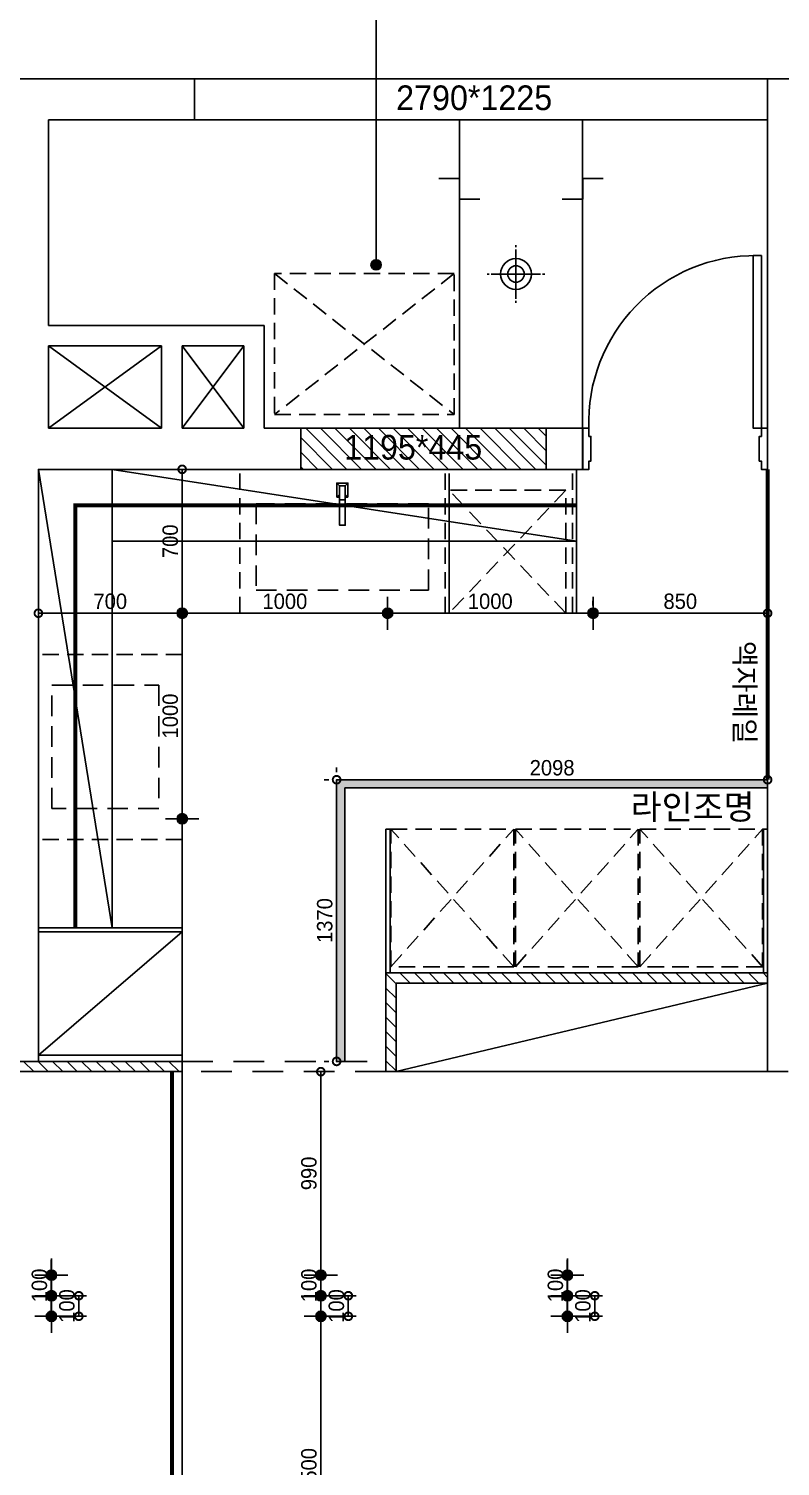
# Model space of a CAD drawing. Header units: inches. Extents: x -63256 to 33689, y -34490 to 100230.
# Drawn here: x 1590 to 5249, y 6844 to 13837 of the extents above; entities that cross this region are included whole.
import ezdxf

# ---------------------------------------------------------------- set-up
doc = ezdxf.new("R2010")
doc.units = ezdxf.units.IN
doc.header["$LTSCALE"] = 100
doc.header["$MEASUREMENT"] = 0
for name, pattern in [('DASHEDX2', [1.5, 1, -0.5]), ('DH-HID2', [1.2, 0.8, -0.4]), ('HID', [2.5, 1.5, -1]), ('HIDDEN', [0.375, 0.25, -0.125])]:
    doc.linetypes.add(name, pattern=pattern)
for name, color, linetype in [('0-ELC TEXT', 7, 'Continuous'), ('03-WAL NEW', 3, 'Continuous'), ('06-FUR', 6, 'Continuous'), ('06-LIGHT', 4, 'Continuous'), ('07-DIM WAL', 5, 'Continuous'), ('3.기호.계단선', 30, 'Continuous'), ('C-WIN', 4, 'Continuous'), ('CEIL-DOOR', 6, 'Continuous'), ('CEIL-LIGHT', 7, 'Continuous'), ('CO-DO-FR', 7, 'Continuous'), ('CO-DOOR', 8, 'Continuous'), ('FU-FURM', 251, 'DH-HID2'), ('fur', 6, 'Continuous'), ('HAT', 5, 'Continuous'), ('Layer 1', 7, 'Continuous'), ('RC-LIGHT', 7, 'Continuous'), ('U-LANP', 6, 'Continuous'), ('도면층2', 2, 'Continuous')]:
    doc.layers.add(name, color=color, linetype=linetype)
doc.styles.add('스타일1', font='')
doc.styles.add('코레일둥고', font='')
doc.styles.get('스타일1').set_extended_font_data('HYwulM')
doc.styles.get('코레일둥고').set_extended_font_data('Korail Round Gothic Medium')
doc.dimstyles.new('30', dxfattribs={"dimscale": 30, "dimtxt": 2.5, "dimasz": 2.5, "dimexe": 1.25, "dimexo": 2, "dimtad": 1, "dimdec": 0, "dimtxsty": '스타일1', "dimblk": 'DOTSMALL', "dimcen": 2.5, "dimclrd": 1, "dimclre": 1, "dimclrt": 2, "dimadec": 0, "dimazin": 0, "dimtfac": 1, "dimtix": 1, "dimtmove": 0, "dimatfit": 3, "dimldrblk": 'DOTSMALL', "dimfxl": 1.25, "dimarcsym": 0})
pattern_1 = [(135, (72584.06, -240750.68), (-35.355339, -35.355339), [])]

# ---------------------------------------------------------------- blocks, each defined once
blk = doc.blocks.new('vuidauseh')
at = {"color": 1}
for p, q in [((-51044.5, 11893.6), (-51594.5, 12293.6)), ((-51594.5, 11893.6), (-51044.5, 12293.6)), ((-50944.5, 12293.6), (-50644.5, 11893.6)), ((-50644.5, 12293.6), (-50944.5, 11893.6))]:
    blk.add_line(p, q, dxfattribs=at)
at = {"layer": 'C-WIN'}
for points in [[(-50884.5, 13393.6), (-48094.5, 13393.6), (-48094.5, 13593.6), (-50884.5, 13593.6)], [(-50367.2, 11893.6), (-49172.2, 11893.6), (-49172.2, 11693.6), (-50367.2, 11693.6)]]:
    blk.add_lwpolyline(points, close=True, dxfattribs=at)
at = {"layer": 'Layer 1'}
blk.add_line((-48994.8, 11893.6), (-48994.8, 13393.6), dxfattribs=at)
at = {"layer": '도면층2'}
for p, q in [((-51744.5, 13593.6), (-50884.5, 13593.6)), ((-50884.5, 13593.6), (-50884.5, 13393.6)), ((-48094.5, 13593.6), (-48094.5, 8763.6)), ((-48094.5, 13593.6), (-47894.5, 13593.6)), ((-51594.5, 12393.6), (-51594.5, 13393.6)), ((-51594.5, 13393.6), (-50884.5, 13393.6)), ((-51594.5, 12393.6), (-50544.5, 12393.6)), ((-50544.5, 11893.6), (-50544.5, 12393.6)), ((-51594.5, 11893.6), (-51594.5, 12293.6)), ((-51594.5, 12293.6), (-51044.5, 12293.6)), ((-51044.5, 11893.6), (-51044.5, 12293.6)), ((-50944.5, 11893.6), (-50944.5, 12293.6)), ((-50944.5, 12293.6), (-50644.5, 12293.6)), ((-50644.5, 11893.6), (-50644.5, 12293.6)), ((-51594.5, 11893.6), (-51044.5, 11893.6)), ((-50944.5, 11893.6), (-50644.5, 11893.6)), ((-50544.5, 11893.6), (-50367.2, 11893.6)), ((-49172.2, 11893.6), (-48994.8, 11893.6)), ((-48994.8, 11893.6), (-48994.8, 11693.6)), ((-51644.5, 11693.6), (-51644.5, 8813.6)), ((-51644.5, 11693.6), (-50367.2, 11693.6)), ((-49172.2, 11693.6), (-48994.8, 11693.6)), ((-51644.5, 8813.6), (-51744.5, 8813.6)), ((-48094.5, 8763.6), (-47994.5, 8763.6))]:
    blk.add_line(p, q, dxfattribs=at)
for points in [[(-50367.2, 11693.6), (-50367.2, 11893.6)], [(-49172.2, 11893.6), (-49172.2, 11693.6)]]:
    blk.add_lwpolyline(points, dxfattribs=at)
at = {"layer": '0-ELC TEXT', "style": '코레일둥고'}
for s, p in [('2790*1225', (-49902.7, 13441.1)), ('1195*445', (-50155.9, 11741.1))]:
    blk.add_text(s, height=120, dxfattribs=at).set_placement(p)
blk = doc.blocks.new('VUDASAUSEH')
at = {"layer": '03-WAL NEW'}
h = blk.add_hatch(dxfattribs=at)
h.set_pattern_fill('_USER', color=256, scale=50, angle=135, pattern_type=0)
h.set_pattern_definition(pattern_1)
h.paths.add_polyline_path([(-22885.8, -6526.4), (-21690.8, -6526.4), (-21690.8, -6726.4), (-22885.8, -6726.4)])
h = blk.add_hatch(dxfattribs=at)
h.set_pattern_fill('_USER', color=256, scale=50, angle=135, pattern_type=0)
h.set_pattern_definition(pattern_1)
h.paths.add_polyline_path([(-22421.2, -9226.4), (-20613.2, -9226.4), (-20613.2, -9176.4), (-20633.2, -9176.4), (-22451.2, -9176.4), (-22471.2, -9176.4), (-22471.2, -9226.4), (-22471.2, -9656.4), (-22421.2, -9656.4)])
h = blk.add_hatch(dxfattribs=at)
h.set_pattern_fill('_USER', color=256, scale=50, angle=135, pattern_type=0)
h.set_pattern_definition(pattern_1)
h.paths.add_polyline_path([(-24263.4, -9656.4), (-23463.2, -9656.4), (-23463.2, -9606.4), (-24263.4, -9606.4)])
for points in [[(-22885.8, -6526.4), (-21690.8, -6526.4), (-21690.8, -6726.4), (-22885.8, -6726.4)], [(-24263.4, -9656.4), (-23463.2, -9656.4), (-23463.2, -9606.4), (-24263.4, -9606.4)]]:
    blk.add_lwpolyline(points, close=True, dxfattribs=at)
for points in [[(-20613.2, -9176.4), (-22471.2, -9176.4), (-22471.2, -9226.4)], [(-22421.2, -9226.4), (-22421.2, -9656.4), (-22471.2, -9656.4), (-22471.2, -9226.4)], [(-22421.2, -9226.4), (-20613.2, -9226.4), (-20613.2, -9173.3)]]:
    blk.add_lwpolyline(points, dxfattribs=at)
at = {"layer": '03-WAL NEW', "color": 7, "linetype": 'HID'}
blk.add_lwpolyline([(-23463.2, -9606.4), (-22471.2, -9606.4), (-22471.2, -9656.4), (-23463.2, -9656.4)], close=True, dxfattribs=at)
at = {"layer": '06-FUR', "color": 8}
for p, q in [((-23463.2, -8976.4), (-24163.2, -9576.4)), ((-20613.2, -9226.4), (-22421.2, -9656.4))]:
    blk.add_line(p, q, dxfattribs=at)
for points in [[(-24163.2, -9606.4), (-23463.2, -9606.4), (-23463.2, -7426.4), (-21543.2, -7426.4), (-21543.2, -6726.4), (-24163.2, -6726.4), (-24163.2, -9606.4)], [(-24163.2, -6726.4), (-23803.2, -8956.4), (-23803.2, -6726.4)], [(-23803.2, -6726.4), (-21543.2, -7076.4), (-23803.2, -7076.4)], [(-22471.2, -8476.4), (-22451.2, -8476.4), (-22451.2, -9176.4), (-22471.2, -9176.4), (-22471.2, -8476.4)], [(-20633.2, -8476.4), (-20613.2, -8476.4), (-20613.2, -9176.4), (-20633.2, -9176.4), (-20633.2, -8476.4)]]:
    blk.add_lwpolyline(points, dxfattribs=at)
at = {"layer": '06-FUR', "color": 8, "linetype": 'DASHEDX2'}
for points in [[(-23103.2, -7313.6), (-22263.2, -7313.6), (-22263.2, -6893.6), (-23103.2, -6893.6)], [(-23577.2, -7776.4), (-23577.2, -8376.4), (-24097.2, -8376.4), (-24097.2, -7776.4)]]:
    blk.add_lwpolyline(points, close=True, dxfattribs=at)
at = {"layer": '06-FUR', "color": 8}
for points in [[(-24163.2, -8956.4), (-24163.2, -8976.4), (-23463.2, -8976.4), (-23463.2, -8956.4)], [(-22421.2, -9226.4), (-20613.2, -9226.4), (-20613.2, -9656.4), (-22421.2, -9656.4)], [(-24163.2, -9576.4), (-24163.2, -9606.4), (-23463.2, -9606.4), (-23463.2, -9576.4)]]:
    blk.add_lwpolyline(points, close=True, dxfattribs=at)
at = {"layer": '3.기호.계단선', "color": 8}
blk.add_line((-22113.4, -5026.4), (-22113.4, -6526.4), dxfattribs=at)
for points in [[(-22213.4, -5312.4), (-22113.4, -5312.4), (-22113.4, -5412.4), (-22013.4, -5412.4)], [(-21413.4, -5312.4), (-21513.4, -5312.4), (-21513.4, -5412.4), (-21613.4, -5412.4)]]:
    blk.add_lwpolyline(points, dxfattribs=at)
at = {"layer": 'CO-DO-FR'}
for points in [[(-21513.4, -6526.4), (-21513.4, -6726.4), (-21483.4, -6726.4), (-21483.4, -6686.4), (-21473.4, -6686.4), (-21473.4, -6566.4), (-21483.4, -6566.4), (-21483.4, -6526.4), (-21513.4, -6526.4)], [(-20613.4, -6526.4), (-20613.4, -6726.4), (-20643.4, -6726.4), (-20643.4, -6686.4), (-20653.4, -6686.4), (-20653.4, -6566.4), (-20643.4, -6566.4), (-20643.4, -6526.4), (-20613.4, -6526.4)]]:
    blk.add_lwpolyline(points, close=True, dxfattribs=at)
at = {"layer": 'CO-DOOR'}
blk.add_lwpolyline([(-20683.4, -5686.4), (-20683.4, -6526.4), (-20643.4, -6526.4), (-20643.4, -5686.4)], close=True, dxfattribs=at)
blk.add_arc((-20673.4, -6496.9), 810.5, 89.2931, 182.08746, dxfattribs=at)
at = {"layer": 'FU-FURM'}
for p, q in [((-23013.9, -5773.9), (-22138.9, -6459.9)), ((-22138.9, -5773.9), (-23013.9, -6459.9))]:
    blk.add_line(p, q, dxfattribs=at)
at = {"layer": 'FU-FURM', "color": 8}
for p, q in [((-23463.2, -7426.4), (-23463.2, -6726.4)), ((-23183.2, -7426.4), (-23183.2, -6726.4)), ((-22183.2, -7426.4), (-22183.2, -6726.4)), ((-22163.2, -7426.4), (-22163.2, -6726.4)), ((-21563.2, -7426.4), (-21563.2, -6726.4)), ((-21596.2, -7426.4), (-22163.2, -6828.4)), ((-21596.2, -6828.4), (-22163.2, -7426.4)), ((-23463.2, -7426.4), (-24163.2, -7426.4)), ((-23463.2, -7626.4), (-24163.2, -7626.4)), ((-23463.2, -8526.4), (-24163.2, -8526.4)), ((-22447.2, -8476.4), (-22451.2, -8476.4)), ((-21849.2, -9146.4), (-22447.2, -8476.4)), ((-22447.2, -9146.4), (-21849.2, -8476.4)), ((-21243.2, -9146.4), (-21841.2, -8476.4)), ((-21841.2, -9146.4), (-21243.2, -8476.4)), ((-20637.2, -9146.4), (-21235.2, -8476.4)), ((-21235.2, -9146.4), (-20637.2, -8476.4)), ((-20637.2, -8476.4), (-20633.2, -8476.4))]:
    blk.add_line(p, q, dxfattribs=at)
at = {"layer": 'FU-FURM'}
blk.add_lwpolyline([(-23013.9, -5773.9), (-23013.9, -6459.9), (-22138.9, -6459.9), (-22138.9, -5773.9)], close=True, dxfattribs=at)
at = {"layer": 'FU-FURM', "color": 8}
for points in [[(-22163.2, -6828.4), (-22163.2, -7426.4), (-21596.2, -7426.4), (-21596.2, -6828.4)], [(-22447.2, -8476.4), (-21849.2, -8476.4), (-21849.2, -9146.4), (-22447.2, -9146.4)], [(-21841.2, -8476.4), (-21243.2, -8476.4), (-21243.2, -9146.4), (-21841.2, -9146.4)], [(-21235.2, -8476.4), (-20637.2, -8476.4), (-20637.2, -9146.4), (-21235.2, -9146.4)]]:
    blk.add_lwpolyline(points, close=True, dxfattribs=at)
blk.add_lwpolyline([(-22451.2, -8476.4), (-22451.2, -9176.4), (-20633.2, -9176.4), (-20633.2, -8476.4)], dxfattribs=at)
at = {"layer": 'fur', "color": 8}
for p, q in [((-22696.8, -6807.3), (-22710.4, -6793.6)), ((-22710.4, -6861.8), (-22696.8, -6848.1)), ((-22669.6, -6807.3), (-22655.9, -6793.6)), ((-22669.6, -6848.1), (-22655.9, -6861.8)), ((-22696.8, -6861.8), (-22710.4, -6861.8)), ((-22669.6, -6875.5), (-22696.8, -6875.5)), ((-22655.9, -6861.8), (-22669.6, -6861.8))]:
    blk.add_line(p, q, dxfattribs=at)
blk.add_lwpolyline([(-22655.9, -6861.8), (-22655.9, -6793.6), (-22710.4, -6793.6), (-22710.4, -6861.8)], dxfattribs=at)
blk.add_lwpolyline([(-22669.6, -6807.3), (-22669.6, -6998.1), (-22696.8, -6998.1), (-22696.8, -6807.3)], close=True, dxfattribs=at)
blk.add_blockref('vuidauseh', (27481.3, -18420))
blk = doc.blocks.new('1')
at = {"linetype": 'Continuous'}
h = blk.add_hatch(color=4, dxfattribs=at)
h.dxf.hatch_style = 1
edge = h.paths.add_edge_path()
edge.add_arc((11539653, -14273504), 37.5, 0, 360)
at = {"color": 1, "linetype": 'Continuous'}
for p, q in [((11539653, -14273637), (11539653, -14273370)), ((11539520, -14273504), (11539787, -14273504))]:
    blk.add_line(p, q, dxfattribs=at)
at = {"color": 4, "linetype": 'Continuous'}
for radius in [41.5, 37.5]:
    blk.add_circle((11539653, -14273504), radius, dxfattribs=at)
blk = doc.blocks.new('_DOTSMALL')
at = {"color": 0, "linetype": 'ByBlock', "const_width": 0.5}
blk.add_lwpolyline([(-0.0625, 0, 1), (0.0625, 0, 1)], format="xyb", close=True, dxfattribs=at)
blk = doc.blocks.new('*D135')
at = {"layer": '07-DIM WAL', "color": 1, "lineweight": -2, "transparency": 16777216}
for p, q in [((3071.8, 7673.6), (3183.2, 7673.6)), ((3145.7, 7573.6), (3145.7, 7673.6)), ((3071.8, 7573.6), (3183.2, 7573.6))]:
    blk.add_line(p, q, dxfattribs=at)
at = {"layer": 'Defpoints', "color": 0, "transparency": 16777216}
for p in [(3011.8, 7673.6), (3145.7, 7673.6), (3011.8, 7573.6)]:
    blk.add_point(p, dxfattribs=at)
at = {"layer": '07-DIM WAL', "color": 1, "lineweight": -2, "transparency": 16777216, "xscale": 75, "yscale": 75, "zscale": 75}
for p, rotation in [((3145.7, 7673.6), 90), ((3145.7, 7573.6), 270)]:
    blk.add_blockref('_DOTSMALL', p, dxfattribs=dict(at, rotation=rotation))
at = {"layer": '07-DIM WAL', "color": 2, "transparency": 16777216, "insert": (3087.9, 7623.6), "char_height": 75, "attachment_point": 5, "rotation": 90, "style": '스타일1'}
blk.add_mtext('100', dxfattribs=at)
blk = doc.blocks.new('*D136')
at = {"layer": '07-DIM WAL', "color": 1, "lineweight": -2, "transparency": 16777216}
for p, q in [((3011.8, 7598.6), (3011.8, 7848.6)), ((3071.8, 7773.6), (3049.3, 7773.6)), ((2951.8, 7673.6), (2974.3, 7673.6))]:
    blk.add_line(p, q, dxfattribs=at)
at = {"layer": 'Defpoints', "color": 0, "transparency": 16777216}
for p in [(3011.8, 7773.6), (3011.8, 7773.6), (3011.8, 7673.6)]:
    blk.add_point(p, dxfattribs=at)
at = {"layer": '07-DIM WAL', "color": 1, "lineweight": -2, "transparency": 16777216, "xscale": 75, "yscale": 75, "zscale": 75}
for p, rotation in [((3011.8, 7773.6), 270), ((3011.8, 7673.6), 90)]:
    blk.add_blockref('_DOTSMALL', p, dxfattribs=dict(at, rotation=rotation))
at = {"layer": '07-DIM WAL', "color": 2, "transparency": 16777216, "insert": (2954.1, 7723.6), "char_height": 75, "attachment_point": 5, "rotation": 90, "style": '스타일1'}
blk.add_mtext('100', dxfattribs=at)
blk = doc.blocks.new('*D137')
at = {"layer": '07-DIM WAL', "color": 1, "lineweight": -2, "transparency": 16777216}
for p, q in [((4271.8, 7673.6), (4383.2, 7673.6)), ((4345.7, 7573.6), (4345.7, 7673.6)), ((4271.8, 7573.6), (4383.2, 7573.6))]:
    blk.add_line(p, q, dxfattribs=at)
at = {"layer": 'Defpoints', "color": 0, "transparency": 16777216}
for p in [(4211.8, 7673.6), (4345.7, 7673.6), (4211.8, 7573.6)]:
    blk.add_point(p, dxfattribs=at)
at = {"layer": '07-DIM WAL', "color": 1, "lineweight": -2, "transparency": 16777216, "xscale": 75, "yscale": 75, "zscale": 75}
for p, rotation in [((4345.7, 7673.6), 90), ((4345.7, 7573.6), 270)]:
    blk.add_blockref('_DOTSMALL', p, dxfattribs=dict(at, rotation=rotation))
at = {"layer": '07-DIM WAL', "color": 2, "transparency": 16777216, "insert": (4287.9, 7623.6), "char_height": 75, "attachment_point": 5, "rotation": 90, "style": '스타일1'}
blk.add_mtext('100', dxfattribs=at)
blk = doc.blocks.new('*D138')
at = {"layer": '07-DIM WAL', "color": 1, "lineweight": -2, "transparency": 16777216}
for p, q in [((4211.8, 7598.6), (4211.8, 7848.6)), ((4271.8, 7773.6), (4249.3, 7773.6)), ((4151.8, 7673.6), (4174.3, 7673.6))]:
    blk.add_line(p, q, dxfattribs=at)
at = {"layer": 'Defpoints', "color": 0, "transparency": 16777216}
for p in [(4211.8, 7773.6), (4211.8, 7773.6), (4211.8, 7673.6)]:
    blk.add_point(p, dxfattribs=at)
at = {"layer": '07-DIM WAL', "color": 1, "lineweight": -2, "transparency": 16777216, "xscale": 75, "yscale": 75, "zscale": 75}
for p, rotation in [((4211.8, 7773.6), 270), ((4211.8, 7673.6), 90)]:
    blk.add_blockref('_DOTSMALL', p, dxfattribs=dict(at, rotation=rotation))
at = {"layer": '07-DIM WAL', "color": 2, "transparency": 16777216, "insert": (4154.1, 7723.6), "char_height": 75, "attachment_point": 5, "rotation": 90, "style": '스타일1'}
blk.add_mtext('100', dxfattribs=at)
blk = doc.blocks.new('*D170')
at = {"layer": '07-DIM WAL', "color": 1, "lineweight": -2, "transparency": 16777216}
for p, q in [((2951.8, 7573.6), (2974.3, 7573.6)), ((3011.8, 7573.6), (3011.8, 6073.6)), ((3071.8, 6073.6), (3049.3, 6073.6))]:
    blk.add_line(p, q, dxfattribs=at)
at = {"layer": 'Defpoints', "color": 0, "transparency": 16777216}
for p in [(3011.8, 7573.6), (3011.8, 6073.6), (3011.8, 6073.6)]:
    blk.add_point(p, dxfattribs=at)
at = {"layer": '07-DIM WAL', "color": 1, "lineweight": -2, "transparency": 16777216, "xscale": 75, "yscale": 75, "zscale": 75}
for p, rotation in [((3011.8, 7573.6), 90), ((3011.8, 6073.6), 270)]:
    blk.add_blockref('_DOTSMALL', p, dxfattribs=dict(at, rotation=rotation))
at = {"layer": '07-DIM WAL', "color": 2, "transparency": 16777216, "insert": (2954.1, 6823.6), "char_height": 75, "attachment_point": 5, "rotation": 90, "style": '스타일1'}
blk.add_mtext('1500', dxfattribs=at)
blk = doc.blocks.new('*D173')
at = {"layer": '07-DIM WAL', "color": 1, "lineweight": -2, "transparency": 16777216}
for p, q in [((2951.8, 8763.6), (2974.3, 8763.6)), ((3011.8, 7773.6), (3011.8, 8763.6)), ((2951.8, 7773.6), (2974.3, 7773.6))]:
    blk.add_line(p, q, dxfattribs=at)
at = {"layer": 'Defpoints', "color": 0, "transparency": 16777216}
for p in [(3011.8, 8763.6), (3011.8, 8763.6), (3011.8, 7773.6)]:
    blk.add_point(p, dxfattribs=at)
at = {"layer": '07-DIM WAL', "color": 1, "lineweight": -2, "transparency": 16777216, "xscale": 75, "yscale": 75, "zscale": 75}
for p, rotation in [((3011.8, 8763.6), 90), ((3011.8, 7773.6), 270)]:
    blk.add_blockref('_DOTSMALL', p, dxfattribs=dict(at, rotation=rotation))
at = {"layer": '07-DIM WAL', "color": 2, "transparency": 16777216, "insert": (2954, 8268.6), "char_height": 75, "attachment_point": 5, "rotation": 90, "style": '스타일1'}
blk.add_mtext('990', dxfattribs=at)
blk = doc.blocks.new('*D174')
at = {"layer": '07-DIM WAL', "color": 1, "lineweight": -2, "transparency": 16777216}
for p, q in [((3028.8, 10183.6), (3051.3, 10183.6)), ((3088.8, 8813.6), (3088.8, 10183.6)), ((3028.8, 8813.6), (3051.3, 8813.6))]:
    blk.add_line(p, q, dxfattribs=at)
at = {"layer": 'Defpoints', "color": 0, "transparency": 16777216}
for p in [(3088.8, 10183.6), (3088.8, 10183.6), (3088.8, 8813.6)]:
    blk.add_point(p, dxfattribs=at)
at = {"layer": '07-DIM WAL', "color": 1, "lineweight": -2, "transparency": 16777216, "xscale": 75, "yscale": 75, "zscale": 75}
for p, rotation in [((3088.8, 10183.6), 90), ((3088.8, 8813.6), 270)]:
    blk.add_blockref('_DOTSMALL', p, dxfattribs=dict(at, rotation=rotation))
at = {"layer": '07-DIM WAL', "color": 2, "transparency": 16777216, "insert": (3031.1, 9498.6), "char_height": 75, "attachment_point": 5, "rotation": 90, "style": '스타일1'}
blk.add_mtext('1370', dxfattribs=at)
blk = doc.blocks.new('*D175')
at = {"layer": '07-DIM WAL', "color": 1, "lineweight": -2, "transparency": 16777216}
for p, q in [((3088.8, 10243.6), (3088.8, 10221.1)), ((5186.8, 10243.6), (5186.8, 10221.1)), ((3088.8, 10183.6), (5186.8, 10183.6))]:
    blk.add_line(p, q, dxfattribs=at)
at = {"layer": 'Defpoints', "color": 0, "transparency": 16777216}
for p in [(3088.8, 10183.6), (5186.8, 10183.6), (5186.8, 10183.6)]:
    blk.add_point(p, dxfattribs=at)
at = {"layer": '07-DIM WAL', "color": 1, "lineweight": -2, "transparency": 16777216, "xscale": 75, "yscale": 75, "zscale": 75, "rotation": 180}
blk.add_blockref('_DOTSMALL', (3088.8, 10183.6), dxfattribs=at)
at = {"layer": '07-DIM WAL', "color": 1, "lineweight": -2, "transparency": 16777216, "xscale": 75, "yscale": 75, "zscale": 75}
blk.add_blockref('_DOTSMALL', (5186.8, 10183.6), dxfattribs=at)
at = {"layer": '07-DIM WAL', "color": 2, "transparency": 16777216, "insert": (4137.8, 10241.4), "char_height": 75, "attachment_point": 5, "style": '스타일1'}
blk.add_mtext('2098', dxfattribs=at)
blk = doc.blocks.new('*D182')
at = {"layer": '07-DIM WAL', "color": 1, "lineweight": -2, "transparency": 16777216}
for p, q in [((2336.8, 11053.6), (2336.8, 11031.1)), ((2336.8, 10993.6), (3336.8, 10993.6)), ((3336.8, 10933.6), (3336.8, 10956.1))]:
    blk.add_line(p, q, dxfattribs=at)
at = {"layer": 'Defpoints', "color": 0, "transparency": 16777216}
for p in [(2336.8, 10993.6), (3336.8, 10993.6), (3336.8, 10993.6)]:
    blk.add_point(p, dxfattribs=at)
at = {"layer": '07-DIM WAL', "color": 1, "lineweight": -2, "transparency": 16777216, "xscale": 75, "yscale": 75, "zscale": 75, "rotation": 180}
blk.add_blockref('_DOTSMALL', (2336.8, 10993.6), dxfattribs=at)
at = {"layer": '07-DIM WAL', "color": 1, "lineweight": -2, "transparency": 16777216, "xscale": 75, "yscale": 75, "zscale": 75}
blk.add_blockref('_DOTSMALL', (3336.8, 10993.6), dxfattribs=at)
at = {"layer": '07-DIM WAL', "color": 2, "transparency": 16777216, "insert": (2836.8, 11051.3), "char_height": 75, "attachment_point": 5, "style": '스타일1'}
blk.add_mtext('1000', dxfattribs=at)
blk = doc.blocks.new('*D183')
at = {"layer": '07-DIM WAL', "color": 1, "lineweight": -2, "transparency": 16777216}
for p, q in [((3336.8, 11053.6), (3336.8, 11031.1)), ((4336.8, 11053.6), (4336.8, 11031.1)), ((3336.8, 10993.6), (4336.8, 10993.6))]:
    blk.add_line(p, q, dxfattribs=at)
at = {"layer": 'Defpoints', "color": 0, "transparency": 16777216}
for p in [(3336.8, 10993.6), (4336.8, 10993.6), (4336.8, 10993.6)]:
    blk.add_point(p, dxfattribs=at)
at = {"layer": '07-DIM WAL', "color": 1, "lineweight": -2, "transparency": 16777216, "xscale": 75, "yscale": 75, "zscale": 75, "rotation": 180}
blk.add_blockref('_DOTSMALL', (3336.8, 10993.6), dxfattribs=at)
at = {"layer": '07-DIM WAL', "color": 1, "lineweight": -2, "transparency": 16777216, "xscale": 75, "yscale": 75, "zscale": 75}
blk.add_blockref('_DOTSMALL', (4336.8, 10993.6), dxfattribs=at)
at = {"layer": '07-DIM WAL', "color": 2, "transparency": 16777216, "insert": (3836.8, 11051.3), "char_height": 75, "attachment_point": 5, "style": '스타일1'}
blk.add_mtext('1000', dxfattribs=at)
blk = doc.blocks.new('*D184')
at = {"layer": '07-DIM WAL', "color": 1, "lineweight": -2, "transparency": 16777216}
for p, q in [((4336.8, 11053.6), (4336.8, 11031.1)), ((5186.8, 11053.6), (5186.8, 11031.1)), ((4336.8, 10993.6), (5186.8, 10993.6))]:
    blk.add_line(p, q, dxfattribs=at)
at = {"layer": 'Defpoints', "color": 0, "transparency": 16777216}
for p in [(4336.8, 10993.6), (5186.8, 10993.6), (5186.8, 10993.6)]:
    blk.add_point(p, dxfattribs=at)
at = {"layer": '07-DIM WAL', "color": 1, "lineweight": -2, "transparency": 16777216, "xscale": 75, "yscale": 75, "zscale": 75, "rotation": 180}
blk.add_blockref('_DOTSMALL', (4336.8, 10993.6), dxfattribs=at)
at = {"layer": '07-DIM WAL', "color": 1, "lineweight": -2, "transparency": 16777216, "xscale": 75, "yscale": 75, "zscale": 75}
blk.add_blockref('_DOTSMALL', (5186.8, 10993.6), dxfattribs=at)
at = {"layer": '07-DIM WAL', "color": 2, "transparency": 16777216, "insert": (4761.8, 11051.4), "char_height": 75, "attachment_point": 5, "style": '스타일1'}
blk.add_mtext('850', dxfattribs=at)
blk = doc.blocks.new('*D185')
at = {"layer": '07-DIM WAL', "color": 1, "lineweight": -2, "transparency": 16777216}
for p, q in [((2336.8, 11053.6), (2336.8, 11031.1)), ((1636.8, 8873.6), (1636.8, 11031.1)), ((2336.8, 10993.6), (1636.8, 10993.6))]:
    blk.add_line(p, q, dxfattribs=at)
at = {"layer": 'Defpoints', "color": 0, "transparency": 16777216}
for p in [(1636.8, 10993.6), (2336.8, 10993.6), (1636.8, 8813.6)]:
    blk.add_point(p, dxfattribs=at)
at = {"layer": '07-DIM WAL', "color": 1, "lineweight": -2, "transparency": 16777216, "xscale": 75, "yscale": 75, "zscale": 75, "rotation": 180}
blk.add_blockref('_DOTSMALL', (1636.8, 10993.6), dxfattribs=at)
at = {"layer": '07-DIM WAL', "color": 1, "lineweight": -2, "transparency": 16777216, "xscale": 75, "yscale": 75, "zscale": 75}
blk.add_blockref('_DOTSMALL', (2336.8, 10993.6), dxfattribs=at)
at = {"layer": '07-DIM WAL', "color": 2, "transparency": 16777216, "insert": (1986.8, 11051.3), "char_height": 75, "attachment_point": 5, "style": '스타일1'}
blk.add_mtext('700', dxfattribs=at)
blk = doc.blocks.new('*D186')
at = {"layer": '07-DIM WAL', "color": 1, "lineweight": -2, "transparency": 16777216}
for p, q in [((2276.8, 11693.6), (2299.3, 11693.6)), ((2336.8, 10993.6), (2336.8, 11693.6)), ((2276.8, 10993.6), (2299.3, 10993.6))]:
    blk.add_line(p, q, dxfattribs=at)
at = {"layer": 'Defpoints', "color": 0, "transparency": 16777216}
for p in [(2336.8, 11693.6), (2336.8, 11693.6), (2336.8, 10993.6)]:
    blk.add_point(p, dxfattribs=at)
at = {"layer": '07-DIM WAL', "color": 1, "lineweight": -2, "transparency": 16777216, "xscale": 75, "yscale": 75, "zscale": 75}
for p, rotation in [((2336.8, 11693.6), 90), ((2336.8, 10993.6), 270)]:
    blk.add_blockref('_DOTSMALL', p, dxfattribs=dict(at, rotation=rotation))
at = {"layer": '07-DIM WAL', "color": 2, "transparency": 16777216, "insert": (2279.1, 11343.6), "char_height": 75, "attachment_point": 5, "rotation": 90, "style": '스타일1'}
blk.add_mtext('700', dxfattribs=at)
blk = doc.blocks.new('*D187')
at = {"layer": '07-DIM WAL', "color": 1, "lineweight": -2, "transparency": 16777216}
for p, q in [((2336.8, 10993.6), (2336.8, 9993.6)), ((2396.8, 10993.6), (2374.3, 10993.6)), ((2396.8, 9993.6), (2374.3, 9993.6))]:
    blk.add_line(p, q, dxfattribs=at)
at = {"layer": 'Defpoints', "color": 0, "transparency": 16777216}
for p in [(2336.8, 10993.6), (2336.8, 9993.6), (2336.8, 9993.6)]:
    blk.add_point(p, dxfattribs=at)
at = {"layer": '07-DIM WAL', "color": 1, "lineweight": -2, "transparency": 16777216, "xscale": 75, "yscale": 75, "zscale": 75}
for p, rotation in [((2336.8, 10993.6), 90), ((2336.8, 9993.6), 270)]:
    blk.add_blockref('_DOTSMALL', p, dxfattribs=dict(at, rotation=rotation))
at = {"layer": '07-DIM WAL', "color": 2, "transparency": 16777216, "insert": (2279.1, 10493.6), "char_height": 75, "attachment_point": 5, "rotation": 90, "style": '스타일1'}
blk.add_mtext('1000', dxfattribs=at)
blk = doc.blocks.new('매입등')
at = {"layer": 'HAT', "color": 1}
for p, q in [((0, 140), (0, 130)), ((0, 120), (0, -120)), ((-140, 0), (-130, 0)), ((120, 0), (-120, 0)), ((140, 0), (130, 0)), ((-140, 0), (-130, 0)), ((0, -140), (0, -130))]:
    blk.add_line(p, q, dxfattribs=at)
blk.add_circle((0, 0), 40, dxfattribs=at)
at = {"layer": 'U-LANP'}
blk.add_circle((0, 0), 75, dxfattribs=at)
blk = doc.blocks.new('A$C59950440')
at = {"layer": 'CEIL-DOOR'}
blk.add_blockref('매입등', (140, 140), dxfattribs=at)
blk = doc.blocks.new('*D216')
at = {"layer": '07-DIM WAL', "color": 1, "lineweight": -2, "transparency": 16777216}
for p, q in [((1759.8, 7673.6), (1871.2, 7673.6)), ((1833.7, 7573.6), (1833.7, 7673.6)), ((1759.8, 7573.6), (1871.2, 7573.6))]:
    blk.add_line(p, q, dxfattribs=at)
at = {"layer": 'Defpoints', "color": 0, "transparency": 16777216}
for p in [(1699.8, 7673.6), (1833.7, 7673.6), (1699.8, 7573.6)]:
    blk.add_point(p, dxfattribs=at)
at = {"layer": '07-DIM WAL', "color": 1, "lineweight": -2, "transparency": 16777216, "xscale": 75, "yscale": 75, "zscale": 75}
for p, rotation in [((1833.7, 7673.6), 90), ((1833.7, 7573.6), 270)]:
    blk.add_blockref('_DOTSMALL', p, dxfattribs=dict(at, rotation=rotation))
at = {"layer": '07-DIM WAL', "color": 2, "transparency": 16777216, "insert": (1775.9, 7623.6), "char_height": 75, "attachment_point": 5, "rotation": 90, "style": '스타일1'}
blk.add_mtext('100', dxfattribs=at)
blk = doc.blocks.new('*D217')
at = {"layer": '07-DIM WAL', "color": 1, "lineweight": -2, "transparency": 16777216}
for p, q in [((1699.8, 7598.6), (1699.8, 7848.6)), ((1759.8, 7773.6), (1737.3, 7773.6)), ((1639.8, 7673.6), (1662.3, 7673.6))]:
    blk.add_line(p, q, dxfattribs=at)
at = {"layer": 'Defpoints', "color": 0, "transparency": 16777216}
for p in [(1699.8, 7773.6), (1699.8, 7773.6), (1699.8, 7673.6)]:
    blk.add_point(p, dxfattribs=at)
at = {"layer": '07-DIM WAL', "color": 1, "lineweight": -2, "transparency": 16777216, "xscale": 75, "yscale": 75, "zscale": 75}
for p, rotation in [((1699.8, 7773.6), 270), ((1699.8, 7673.6), 90)]:
    blk.add_blockref('_DOTSMALL', p, dxfattribs=dict(at, rotation=rotation))
at = {"layer": '07-DIM WAL', "color": 2, "transparency": 16777216, "insert": (1642.1, 7723.6), "char_height": 75, "attachment_point": 5, "rotation": 90, "style": '스타일1'}
blk.add_mtext('100', dxfattribs=at)

msp = doc.modelspace()

# ---------------------------------------------------------------- hatches: boundary and pattern name
at = {"layer": '0-ELC TEXT'}
h = msp.add_hatch(color=256, dxfattribs=at)
h.dxf.hatch_style = 1
edge = h.paths.add_edge_path()
edge.add_arc((3281, 12688.4), 25, -180, 180, ccw=False)
at = {"layer": '06-LIGHT'}
h = msp.add_hatch(dxfattribs=at)
h.set_pattern_fill('ANSI31', color=140)
h.set_pattern_definition([(45, (25800, 0), (-0.08838834765, 0.08838834765), [])])
h.paths.add_polyline_path([(5186.8, 10143.6), (3128.8, 10143.6), (3128.8, 8813.6), (3088.8, 8813.6), (3088.8, 10183.6), (5186.8, 10183.6)])

# ---------------------------------------------------------------- linework, layer by layer
at = {"layer": '0-ELC TEXT'}
msp.add_line((3281, 14197.5), (3281, 12688.4), dxfattribs=at)
msp.add_circle((3281, 12688.4), 25, dxfattribs=at)
at = {"layer": '06-LIGHT'}
msp.add_line((2336.8, 6773.6), (2336.8, 8763.6), dxfattribs=at)
at = {"layer": '06-LIGHT', "color": 140}
msp.add_lwpolyline([(5186.8, 10143.6), (3128.8, 10143.6), (3128.8, 8813.6), (3088.8, 8813.6), (3088.8, 10143.6), (3088.8, 10183.6), (5186.8, 10183.6), (5186.8, 10143.6)], dxfattribs=at)
at = {"layer": '06-LIGHT', "color": 10, "linetype": 'HID'}
msp.add_lwpolyline([(2286.8, 8763.6, 20, 20, 0), (2286.8, 6773.6, 20, 20, 0)], format="xyseb", dxfattribs=at)
at = {"layer": '3.기호.계단선', "linetype": 'HID'}
msp.add_lwpolyline([(5186.8, 11693.6, 20, 20, 0), (5186.8, 10183.6, 20, 20, 0)], format="xyseb", dxfattribs=at)
at = {"layer": 'CEIL-LIGHT', "color": 10, "linetype": 'HIDDEN', "ltscale": 5, "const_width": 20}
msp.add_lwpolyline([(1816.8, 9463.6), (1816.8, 11518.6), (4256.8, 11518.6)], dxfattribs=at)

# ---------------------------------------------------------------- block references
msp.add_blockref('VUDASAUSEH', (25800, 18420))
at = {"layer": 'RC-LIGHT', "xscale": -1}
msp.add_blockref('A$C59950440', (4101.8, 12503.6), dxfattribs=at)
at = {"layer": 'RC-LIGHT', "xscale": 0.6024096385271789, "yscale": 0.6024096385271789, "zscale": 0.6024096385271789, "rotation": 180}
for p in [(6953935.3, -8587502.7), (6954935.3, -8587502.7), (6955935.3, -8587502.7), (6953935.3, -8588502.7)]:
    msp.add_blockref('1', p, dxfattribs=at)
at = {"layer": 'RC-LIGHT', "xscale": -0.6024096385271789, "yscale": 0.6024096385271789, "zscale": 0.6024096385271789}
for p in [(6953298.3, 8606269.9), (6954610.3, 8606269.9), (6955810.3, 8606269.9), (6953298.3, 8606169.9), (6954610.3, 8606169.9), (6955810.3, 8606169.9), (6953298.3, 8606069.9), (6954610.3, 8606069.9), (6955810.3, 8606069.9)]:
    msp.add_blockref('1', p, dxfattribs=at)

# ---------------------------------------------------------------- texts
at = {"layer": '06-LIGHT', "color": 140, "style": '코레일둥고'}
msp.add_text('라인조명', height=120, dxfattribs=at).set_placement((4520.8, 9991.2))
at = {"layer": '3.기호.계단선', "style": '코레일둥고'}
msp.add_text('액자레일', height=100, rotation=270, dxfattribs=at).set_placement((5025.8, 10859.2))

# ---------------------------------------------------------------- dimensions: what is measured, and where the dimension line sits
at = {"layer": '07-DIM WAL'}
for base, p1, p2, picture, middle in [((2336.8, 11693.6), (2336.8, 10993.6), (2336.8, 11693.6), '*D186', (2279.1, 11343.6)), ((2336.8, 9993.6), (2336.8, 10993.6), (2336.8, 9993.6), '*D187', (2279.1, 10493.6)), ((3088.8, 10183.6), (3088.8, 8813.6), (3088.8, 10183.6), '*D174', (3031.1, 9498.6)), ((3011.8, 8763.6), (3011.8, 7773.6), (3011.8, 8763.6), '*D173', (2954, 8268.6)), ((1699.8, 7773.6), (1699.8, 7673.6), (1699.8, 7773.6), '*D217', (1642.1, 7723.6)), ((3011.8, 7773.6), (3011.8, 7673.6), (3011.8, 7773.6), '*D136', (2954.1, 7723.6)), ((4211.8, 7773.6), (4211.8, 7673.6), (4211.8, 7773.6), '*D138', (4154.1, 7723.6)), ((3011.8, 6073.6), (3011.8, 7573.6), (3011.8, 6073.6), '*D170', (2954.1, 6823.6))]:
    dim = msp.add_linear_dim(base=base, p1=p1, p2=p2, angle=90, dimstyle='30', dxfattribs=at)
    dim.commit()
    dim.dimension.update_dxf_attribs({"geometry": picture, "text_midpoint": middle})
for base, p1, p2, picture, middle in [((1636.8, 10993.6), (2336.8, 10993.6), (1636.8, 8813.6), '*D185', (1986.8, 11051.3)), ((3336.8, 10993.6), (2336.8, 10993.6), (3336.8, 10993.6), '*D182', (2836.8, 11051.3)), ((4336.8, 10993.6), (3336.8, 10993.6), (4336.8, 10993.6), '*D183', (3836.8, 11051.3)), ((5186.8, 10993.6), (4336.8, 10993.6), (5186.8, 10993.6), '*D184', (4761.8, 11051.4)), ((5186.8, 10183.6), (3088.8, 10183.6), (5186.8, 10183.6), '*D175', (4137.8, 10241.4))]:
    dim = msp.add_linear_dim(base=base, p1=p1, p2=p2, dimstyle='30', dxfattribs=at)
    dim.commit()
    dim.dimension.update_dxf_attribs({"geometry": picture, "text_midpoint": middle})
for base, p1, p2, picture, middle in [((1833.7, 7673.6), (1699.8, 7573.6), (1699.8, 7673.6), '*D216', (1833.7, 7623.6)), ((3145.7, 7673.6), (3011.8, 7573.6), (3011.8, 7673.6), '*D135', (3145.7, 7623.6)), ((4345.7, 7673.6), (4211.8, 7573.6), (4211.8, 7673.6), '*D137', (4345.7, 7623.6))]:
    dim = msp.add_linear_dim(base=base, p1=p1, p2=p2, angle=90, dimstyle='30', dxfattribs=at)
    dim.commit()
    dim.dimension.update_dxf_attribs({"geometry": picture, "text_midpoint": middle, "dimtype": 160})

doc.saveas('drawing.dxf')
